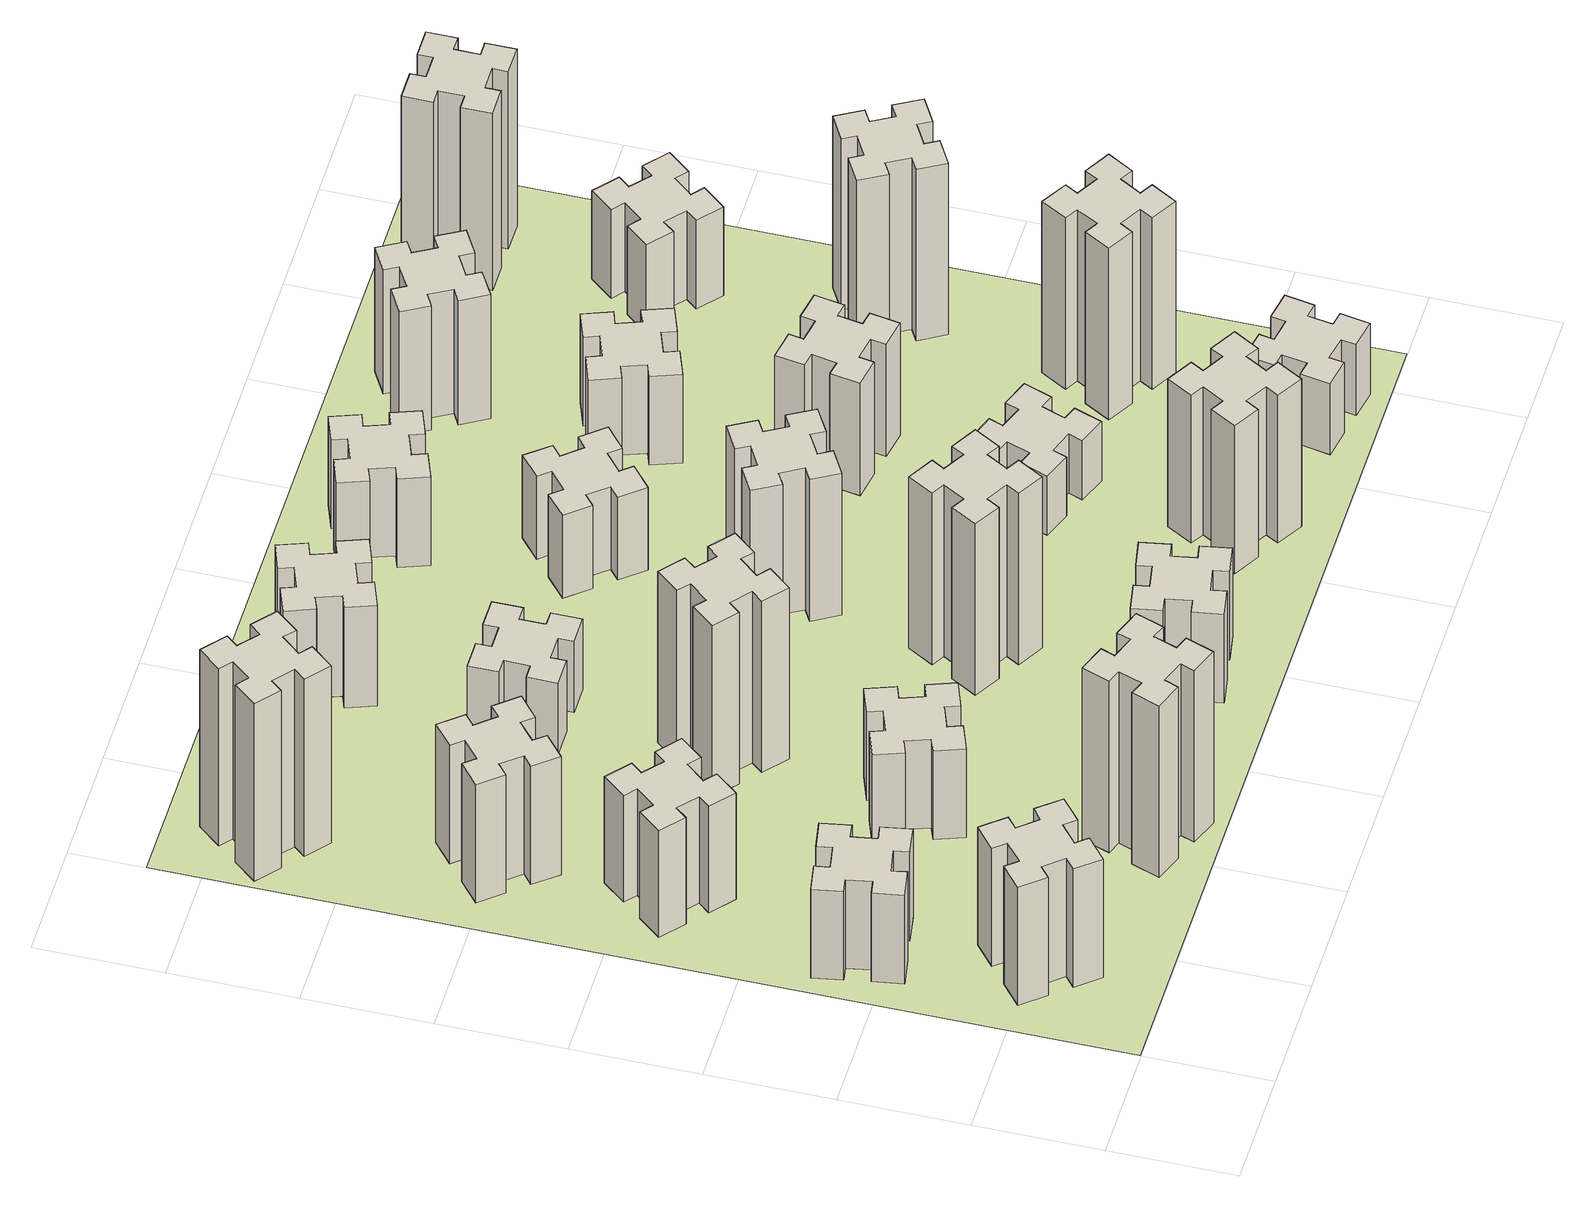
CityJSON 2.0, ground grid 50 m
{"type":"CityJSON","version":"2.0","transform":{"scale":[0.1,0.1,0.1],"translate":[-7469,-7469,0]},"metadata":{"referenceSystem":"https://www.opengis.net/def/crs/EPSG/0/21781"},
"CityObjects":{
"building1":{"type":"Building","attributes":{"class":"1000","function":"1000","usage":"1000","yearOfConstruction":2016,"roofType":"1000","measuredHeight":60,"storeysAboveGround":30,"storeysBelowGround":0},"geometry":[{"type":"Solid","lod":"1","boundaries":[[[[0,1,2,3,4,5,6,7,8,9,10,11,12,13,14,15,16,17,18,19]],[[17,16,20,21]],[[16,15,22,20]],[[15,14,23,22]],[[14,13,24,23]],[[13,12,25,24]],[[12,11,26,25]],[[11,10,27,26]],[[10,9,28,27]],[[9,8,29,28]],[[8,7,30,29]],[[7,6,31,30]],[[6,5,32,31]],[[5,4,33,32]],[[4,3,34,33]],[[3,2,35,34]],[[2,1,36,35]],[[1,0,37,36]],[[0,19,38,37]],[[19,18,39,38]],[[18,17,21,39]],[[24,25,26,27,28,29,30,31,32,33,34,35,36,37,38,39,21,20,22,23]]]]}]},
"building2":{"type":"Building","attributes":{"class":"1000","function":"1000","usage":"1000","yearOfConstruction":2016,"roofType":"1000","measuredHeight":45,"storeysAboveGround":30,"storeysBelowGround":0},"geometry":[{"type":"Solid","lod":"1","boundaries":[[[[40,41,42,43,44,45,46,47,48,49,50,51,52,53,54,55,56,57,58,59]],[[57,56,60,61]],[[56,55,62,60]],[[55,54,63,62]],[[54,53,64,63]],[[53,52,65,64]],[[52,51,66,65]],[[51,50,67,66]],[[50,49,68,67]],[[49,48,69,68]],[[48,47,70,69]],[[47,46,71,70]],[[46,45,72,71]],[[45,44,73,72]],[[44,43,74,73]],[[43,42,75,74]],[[42,41,76,75]],[[41,40,77,76]],[[40,59,78,77]],[[59,58,79,78]],[[58,57,61,79]],[[64,65,66,67,68,69,70,71,72,73,74,75,76,77,78,79,61,60,62,63]]]]}]},
"building3":{"type":"Building","attributes":{"class":"1000","function":"1000","usage":"1000","yearOfConstruction":2016,"roofType":"1000","measuredHeight":54,"storeysAboveGround":30,"storeysBelowGround":0},"geometry":[{"type":"Solid","lod":"1","boundaries":[[[[80,81,82,83,84,85,86,87,88,89,90,91,92,93,94,95,96,97,98,99]],[[97,96,100,101]],[[96,95,102,100]],[[95,94,103,102]],[[94,93,104,103]],[[93,92,105,104]],[[92,91,106,105]],[[91,90,107,106]],[[90,89,108,107]],[[89,88,109,108]],[[88,87,110,109]],[[87,86,111,110]],[[86,85,112,111]],[[85,84,113,112]],[[84,83,114,113]],[[83,82,115,114]],[[82,81,116,115]],[[81,80,117,116]],[[80,99,118,117]],[[99,98,119,118]],[[98,97,101,119]],[[104,105,106,107,108,109,110,111,112,113,114,115,116,117,118,119,101,100,102,103]]]]}]},
"building4":{"type":"Building","attributes":{"class":"1000","function":"1000","usage":"1000","yearOfConstruction":2016,"roofType":"1000","measuredHeight":60,"storeysAboveGround":30,"storeysBelowGround":0},"geometry":[{"type":"Solid","lod":"1","boundaries":[[[[120,121,122,123,124,125,126,127,128,129,130,131,132,133,134,135,136,137,138,139]],[[137,136,140,141]],[[136,135,142,140]],[[135,134,143,142]],[[134,133,144,143]],[[133,132,145,144]],[[132,131,146,145]],[[131,130,147,146]],[[130,129,148,147]],[[129,128,149,148]],[[128,127,150,149]],[[127,126,151,150]],[[126,125,152,151]],[[125,124,153,152]],[[124,123,154,153]],[[123,122,155,154]],[[122,121,156,155]],[[121,120,157,156]],[[120,139,158,157]],[[139,138,159,158]],[[138,137,141,159]],[[144,145,146,147,148,149,150,151,152,153,154,155,156,157,158,159,141,140,142,143]]]]}]},
"building5":{"type":"Building","attributes":{"class":"1000","function":"1000","usage":"1000","yearOfConstruction":2016,"roofType":"1000","measuredHeight":87,"storeysAboveGround":30,"storeysBelowGround":0},"geometry":[{"type":"Solid","lod":"1","boundaries":[[[[160,161,162,163,164,165,166,167,168,169,170,171,172,173,174,175,176,177,178,179]],[[177,176,180,181]],[[176,175,182,180]],[[175,174,183,182]],[[174,173,184,183]],[[173,172,185,184]],[[172,171,186,185]],[[171,170,187,186]],[[170,169,188,187]],[[169,168,189,188]],[[168,167,190,189]],[[167,166,191,190]],[[166,165,192,191]],[[165,164,193,192]],[[164,163,194,193]],[[163,162,195,194]],[[162,161,196,195]],[[161,160,197,196]],[[160,179,198,197]],[[179,178,199,198]],[[178,177,181,199]],[[184,185,186,187,188,189,190,191,192,193,194,195,196,197,198,199,181,180,182,183]]]]}]},
"building6":{"type":"Building","attributes":{"class":"1000","function":"1000","usage":"1000","yearOfConstruction":2016,"roofType":"1000","measuredHeight":90,"storeysAboveGround":30,"storeysBelowGround":0},"geometry":[{"type":"Solid","lod":"1","boundaries":[[[[200,201,202,203,204,205,206,207,208,209,210,211,212,213,214,215,216,217,218,219]],[[217,216,220,221]],[[216,215,222,220]],[[215,214,223,222]],[[214,213,224,223]],[[213,212,225,224]],[[212,211,226,225]],[[211,210,227,226]],[[210,209,228,227]],[[209,208,229,228]],[[208,207,230,229]],[[207,206,231,230]],[[206,205,232,231]],[[205,204,233,232]],[[204,203,234,233]],[[203,202,235,234]],[[202,201,236,235]],[[201,200,237,236]],[[200,219,238,237]],[[219,218,239,238]],[[218,217,221,239]],[[224,225,226,227,228,229,230,231,232,233,234,235,236,237,238,239,221,220,222,223]]]]}]},
"building7":{"type":"Building","attributes":{"class":"1000","function":"1000","usage":"1000","yearOfConstruction":2016,"roofType":"1000","measuredHeight":45,"storeysAboveGround":30,"storeysBelowGround":0},"geometry":[{"type":"Solid","lod":"1","boundaries":[[[[240,241,242,243,244,245,246,247,248,249,250,251,252,253,254,255,256,257,258,259]],[[257,256,260,261]],[[256,255,262,260]],[[255,254,263,262]],[[254,253,264,263]],[[253,252,265,264]],[[252,251,266,265]],[[251,250,267,266]],[[250,249,268,267]],[[249,248,269,268]],[[248,247,270,269]],[[247,246,271,270]],[[246,245,272,271]],[[245,244,273,272]],[[244,243,274,273]],[[243,242,275,274]],[[242,241,276,275]],[[241,240,277,276]],[[240,259,278,277]],[[259,258,279,278]],[[258,257,261,279]],[[264,265,266,267,268,269,270,271,272,273,274,275,276,277,278,279,261,260,262,263]]]]}]},
"building8":{"type":"Building","attributes":{"class":"1000","function":"1000","usage":"1000","yearOfConstruction":2016,"roofType":"1000","measuredHeight":87,"storeysAboveGround":30,"storeysBelowGround":0},"geometry":[{"type":"Solid","lod":"1","boundaries":[[[[280,281,282,283,284,285,286,287,288,289,290,291,292,293,294,295,296,297,298,299]],[[297,296,300,301]],[[296,295,302,300]],[[295,294,303,302]],[[294,293,304,303]],[[293,292,305,304]],[[292,291,306,305]],[[291,290,307,306]],[[290,289,308,307]],[[289,288,309,308]],[[288,287,310,309]],[[287,286,311,310]],[[286,285,312,311]],[[285,284,313,312]],[[284,283,314,313]],[[283,282,315,314]],[[282,281,316,315]],[[281,280,317,316]],[[280,299,318,317]],[[299,298,319,318]],[[298,297,301,319]],[[304,305,306,307,308,309,310,311,312,313,314,315,316,317,318,319,301,300,302,303]]]]}]},
"building9":{"type":"Building","attributes":{"class":"1000","function":"1000","usage":"1000","yearOfConstruction":2016,"roofType":"1000","measuredHeight":36,"storeysAboveGround":30,"storeysBelowGround":0},"geometry":[{"type":"Solid","lod":"1","boundaries":[[[[320,321,322,323,324,325,326,327,328,329,330,331,332,333,334,335,336,337,338,339]],[[337,336,340,341]],[[336,335,342,340]],[[335,334,343,342]],[[334,333,344,343]],[[333,332,345,344]],[[332,331,346,345]],[[331,330,347,346]],[[330,329,348,347]],[[329,328,349,348]],[[328,327,350,349]],[[327,326,351,350]],[[326,325,352,351]],[[325,324,353,352]],[[324,323,354,353]],[[323,322,355,354]],[[322,321,356,355]],[[321,320,357,356]],[[320,339,358,357]],[[339,338,359,358]],[[338,337,341,359]],[[344,345,346,347,348,349,350,351,352,353,354,355,356,357,358,359,341,340,342,343]]]]}]},
"building10":{"type":"Building","attributes":{"class":"1000","function":"1000","usage":"1000","yearOfConstruction":2016,"roofType":"1000","measuredHeight":45,"storeysAboveGround":30,"storeysBelowGround":0},"geometry":[{"type":"Solid","lod":"1","boundaries":[[[[360,361,362,363,364,365,366,367,368,369,370,371,372,373,374,375,376,377,378,379]],[[377,376,380,381]],[[376,375,382,380]],[[375,374,383,382]],[[374,373,384,383]],[[373,372,385,384]],[[372,371,386,385]],[[371,370,387,386]],[[370,369,388,387]],[[369,368,389,388]],[[368,367,390,389]],[[367,366,391,390]],[[366,365,392,391]],[[365,364,393,392]],[[364,363,394,393]],[[363,362,395,394]],[[362,361,396,395]],[[361,360,397,396]],[[360,379,398,397]],[[379,378,399,398]],[[378,377,381,399]],[[384,385,386,387,388,389,390,391,392,393,394,395,396,397,398,399,381,380,382,383]]]]}]},
"building11":{"type":"Building","attributes":{"class":"1000","function":"1000","usage":"1000","yearOfConstruction":2016,"roofType":"1000","measuredHeight":51,"storeysAboveGround":30,"storeysBelowGround":0},"geometry":[{"type":"Solid","lod":"1","boundaries":[[[[400,401,402,403,404,405,406,407,408,409,410,411,412,413,414,415,416,417,418,419]],[[417,416,420,421]],[[416,415,422,420]],[[415,414,423,422]],[[414,413,424,423]],[[413,412,425,424]],[[412,411,426,425]],[[411,410,427,426]],[[410,409,428,427]],[[409,408,429,428]],[[408,407,430,429]],[[407,406,431,430]],[[406,405,432,431]],[[405,404,433,432]],[[404,403,434,433]],[[403,402,435,434]],[[402,401,436,435]],[[401,400,437,436]],[[400,419,438,437]],[[419,418,439,438]],[[418,417,421,439]],[[424,425,426,427,428,429,430,431,432,433,434,435,436,437,438,439,421,420,422,423]]]]}]},
"building12":{"type":"Building","attributes":{"class":"1000","function":"1000","usage":"1000","yearOfConstruction":2016,"roofType":"1000","measuredHeight":87,"storeysAboveGround":30,"storeysBelowGround":0},"geometry":[{"type":"Solid","lod":"1","boundaries":[[[[440,441,442,443,444,445,446,447,448,449,450,451,452,453,454,455,456,457,458,459]],[[457,456,460,461]],[[456,455,462,460]],[[455,454,463,462]],[[454,453,464,463]],[[453,452,465,464]],[[452,451,466,465]],[[451,450,467,466]],[[450,449,468,467]],[[449,448,469,468]],[[448,447,470,469]],[[447,446,471,470]],[[446,445,472,471]],[[445,444,473,472]],[[444,443,474,473]],[[443,442,475,474]],[[442,441,476,475]],[[441,440,477,476]],[[440,459,478,477]],[[459,458,479,478]],[[458,457,461,479]],[[464,465,466,467,468,469,470,471,472,473,474,475,476,477,478,479,461,460,462,463]]]]}]},
"building13":{"type":"Building","attributes":{"class":"1000","function":"1000","usage":"1000","yearOfConstruction":2016,"roofType":"1000","measuredHeight":72,"storeysAboveGround":30,"storeysBelowGround":0},"geometry":[{"type":"Solid","lod":"1","boundaries":[[[[480,481,482,483,484,485,486,487,488,489,490,491,492,493,494,495,496,497,498,499]],[[497,496,500,501]],[[496,495,502,500]],[[495,494,503,502]],[[494,493,504,503]],[[493,492,505,504]],[[492,491,506,505]],[[491,490,507,506]],[[490,489,508,507]],[[489,488,509,508]],[[488,487,510,509]],[[487,486,511,510]],[[486,485,512,511]],[[485,484,513,512]],[[484,483,514,513]],[[483,482,515,514]],[[482,481,516,515]],[[481,480,517,516]],[[480,499,518,517]],[[499,498,519,518]],[[498,497,501,519]],[[504,505,506,507,508,509,510,511,512,513,514,515,516,517,518,519,501,500,502,503]]]]}]},
"building14":{"type":"Building","attributes":{"class":"1000","function":"1000","usage":"1000","yearOfConstruction":2016,"roofType":"1000","measuredHeight":42,"storeysAboveGround":30,"storeysBelowGround":0},"geometry":[{"type":"Solid","lod":"1","boundaries":[[[[520,521,522,523,524,525,526,527,528,529,530,531,532,533,534,535,536,537,538,539]],[[537,536,540,541]],[[536,535,542,540]],[[535,534,543,542]],[[534,533,544,543]],[[533,532,545,544]],[[532,531,546,545]],[[531,530,547,546]],[[530,529,548,547]],[[529,528,549,548]],[[528,527,550,549]],[[527,526,551,550]],[[526,525,552,551]],[[525,524,553,552]],[[524,523,554,553]],[[523,522,555,554]],[[522,521,556,555]],[[521,520,557,556]],[[520,539,558,557]],[[539,538,559,558]],[[538,537,541,559]],[[544,545,546,547,548,549,550,551,552,553,554,555,556,557,558,559,541,540,542,543]]]]}]},
"building15":{"type":"Building","attributes":{"class":"1000","function":"1000","usage":"1000","yearOfConstruction":2016,"roofType":"1000","measuredHeight":75,"storeysAboveGround":30,"storeysBelowGround":0},"geometry":[{"type":"Solid","lod":"1","boundaries":[[[[560,561,562,563,564,565,566,567,568,569,570,571,572,573,574,575,576,577,578,579]],[[577,576,580,581]],[[576,575,582,580]],[[575,574,583,582]],[[574,573,584,583]],[[573,572,585,584]],[[572,571,586,585]],[[571,570,587,586]],[[570,569,588,587]],[[569,568,589,588]],[[568,567,590,589]],[[567,566,591,590]],[[566,565,592,591]],[[565,564,593,592]],[[564,563,594,593]],[[563,562,595,594]],[[562,561,596,595]],[[561,560,597,596]],[[560,579,598,597]],[[579,578,599,598]],[[578,577,581,599]],[[584,585,586,587,588,589,590,591,592,593,594,595,596,597,598,599,581,580,582,583]]]]}]},
"building16":{"type":"Building","attributes":{"class":"1000","function":"1000","usage":"1000","yearOfConstruction":2016,"roofType":"1000","measuredHeight":45,"storeysAboveGround":30,"storeysBelowGround":0},"geometry":[{"type":"Solid","lod":"1","boundaries":[[[[600,601,602,603,604,605,606,607,608,609,610,611,612,613,614,615,616,617,618,619]],[[617,616,620,621]],[[616,615,622,620]],[[615,614,623,622]],[[614,613,624,623]],[[613,612,625,624]],[[612,611,626,625]],[[611,610,627,626]],[[610,609,628,627]],[[609,608,629,628]],[[608,607,630,629]],[[607,606,631,630]],[[606,605,632,631]],[[605,604,633,632]],[[604,603,634,633]],[[603,602,635,634]],[[602,601,636,635]],[[601,600,637,636]],[[600,619,638,637]],[[619,618,639,638]],[[618,617,621,639]],[[624,625,626,627,628,629,630,631,632,633,634,635,636,637,638,639,621,620,622,623]]]]}]},
"building17":{"type":"Building","attributes":{"class":"1000","function":"1000","usage":"1000","yearOfConstruction":2016,"roofType":"1000","measuredHeight":30,"storeysAboveGround":30,"storeysBelowGround":0},"geometry":[{"type":"Solid","lod":"1","boundaries":[[[[640,641,642,643,644,645,646,647,648,649,650,651,652,653,654,655,656,657,658,659]],[[657,656,660,661]],[[656,655,662,660]],[[655,654,663,662]],[[654,653,664,663]],[[653,652,665,664]],[[652,651,666,665]],[[651,650,667,666]],[[650,649,668,667]],[[649,648,669,668]],[[648,647,670,669]],[[647,646,671,670]],[[646,645,672,671]],[[645,644,673,672]],[[644,643,674,673]],[[643,642,675,674]],[[642,641,676,675]],[[641,640,677,676]],[[640,659,678,677]],[[659,658,679,678]],[[658,657,661,679]],[[664,665,666,667,668,669,670,671,672,673,674,675,676,677,678,679,661,660,662,663]]]]}]},
"building18":{"type":"Building","attributes":{"class":"1000","function":"1000","usage":"1000","yearOfConstruction":2016,"roofType":"1000","measuredHeight":57,"storeysAboveGround":30,"storeysBelowGround":0},"geometry":[{"type":"Solid","lod":"1","boundaries":[[[[680,681,682,683,684,685,686,687,688,689,690,691,692,693,694,695,696,697,698,699]],[[697,696,700,701]],[[696,695,702,700]],[[695,694,703,702]],[[694,693,704,703]],[[693,692,705,704]],[[692,691,706,705]],[[691,690,707,706]],[[690,689,708,707]],[[689,688,709,708]],[[688,687,710,709]],[[687,686,711,710]],[[686,685,712,711]],[[685,684,713,712]],[[684,683,714,713]],[[683,682,715,714]],[[682,681,716,715]],[[681,680,717,716]],[[680,699,718,717]],[[699,698,719,718]],[[698,697,701,719]],[[704,705,706,707,708,709,710,711,712,713,714,715,716,717,718,719,701,700,702,703]]]]}]},
"building19":{"type":"Building","attributes":{"class":"1000","function":"1000","usage":"1000","yearOfConstruction":2016,"roofType":"1000","measuredHeight":45,"storeysAboveGround":30,"storeysBelowGround":0},"geometry":[{"type":"Solid","lod":"1","boundaries":[[[[720,721,722,723,724,725,726,727,728,729,730,731,732,733,734,735,736,737,738,739]],[[737,736,740,741]],[[736,735,742,740]],[[735,734,743,742]],[[734,733,744,743]],[[733,732,745,744]],[[732,731,746,745]],[[731,730,747,746]],[[730,729,748,747]],[[729,728,749,748]],[[728,727,750,749]],[[727,726,751,750]],[[726,725,752,751]],[[725,724,753,752]],[[724,723,754,753]],[[723,722,755,754]],[[722,721,756,755]],[[721,720,757,756]],[[720,739,758,757]],[[739,738,759,758]],[[738,737,741,759]],[[744,745,746,747,748,749,750,751,752,753,754,755,756,757,758,759,741,740,742,743]]]]}]},
"building20":{"type":"Building","attributes":{"class":"1000","function":"1000","usage":"1000","yearOfConstruction":2016,"roofType":"1000","measuredHeight":36,"storeysAboveGround":30,"storeysBelowGround":0},"geometry":[{"type":"Solid","lod":"1","boundaries":[[[[760,761,762,763,764,765,766,767,768,769,770,771,772,773,774,775,776,777,778,779]],[[777,776,780,781]],[[776,775,782,780]],[[775,774,783,782]],[[774,773,784,783]],[[773,772,785,784]],[[772,771,786,785]],[[771,770,787,786]],[[770,769,788,787]],[[769,768,789,788]],[[768,767,790,789]],[[767,766,791,790]],[[766,765,792,791]],[[765,764,793,792]],[[764,763,794,793]],[[763,762,795,794]],[[762,761,796,795]],[[761,760,797,796]],[[760,779,798,797]],[[779,778,799,798]],[[778,777,781,799]],[[784,785,786,787,788,789,790,791,792,793,794,795,796,797,798,799,781,780,782,783]]]]}]},
"building21":{"type":"Building","attributes":{"class":"1000","function":"1000","usage":"1000","yearOfConstruction":2016,"roofType":"1000","measuredHeight":63,"storeysAboveGround":30,"storeysBelowGround":0},"geometry":[{"type":"Solid","lod":"1","boundaries":[[[[800,801,802,803,804,805,806,807,808,809,810,811,812,813,814,815,816,817,818,819]],[[817,816,820,821]],[[816,815,822,820]],[[815,814,823,822]],[[814,813,824,823]],[[813,812,825,824]],[[812,811,826,825]],[[811,810,827,826]],[[810,809,828,827]],[[809,808,829,828]],[[808,807,830,829]],[[807,806,831,830]],[[806,805,832,831]],[[805,804,833,832]],[[804,803,834,833]],[[803,802,835,834]],[[802,801,836,835]],[[801,800,837,836]],[[800,819,838,837]],[[819,818,839,838]],[[818,817,821,839]],[[824,825,826,827,828,829,830,831,832,833,834,835,836,837,838,839,821,820,822,823]]]]}]},
"building22":{"type":"Building","attributes":{"class":"1000","function":"1000","usage":"1000","yearOfConstruction":2016,"roofType":"1000","measuredHeight":87,"storeysAboveGround":30,"storeysBelowGround":0},"geometry":[{"type":"Solid","lod":"1","boundaries":[[[[840,841,842,843,844,845,846,847,848,849,850,851,852,853,854,855,856,857,858,859]],[[857,856,860,861]],[[856,855,862,860]],[[855,854,863,862]],[[854,853,864,863]],[[853,852,865,864]],[[852,851,866,865]],[[851,850,867,866]],[[850,849,868,867]],[[849,848,869,868]],[[848,847,870,869]],[[847,846,871,870]],[[846,845,872,871]],[[845,844,873,872]],[[844,843,874,873]],[[843,842,875,874]],[[842,841,876,875]],[[841,840,877,876]],[[840,859,878,877]],[[859,858,879,878]],[[858,857,861,879]],[[864,865,866,867,868,869,870,871,872,873,874,875,876,877,878,879,861,860,862,863]]]]}]},
"building23":{"type":"Building","attributes":{"class":"1000","function":"1000","usage":"1000","yearOfConstruction":2016,"roofType":"1000","measuredHeight":87,"storeysAboveGround":30,"storeysBelowGround":0},"geometry":[{"type":"Solid","lod":"1","boundaries":[[[[880,881,882,883,884,885,886,887,888,889,890,891,892,893,894,895,896,897,898,899]],[[897,896,900,901]],[[896,895,902,900]],[[895,894,903,902]],[[894,893,904,903]],[[893,892,905,904]],[[892,891,906,905]],[[891,890,907,906]],[[890,889,908,907]],[[889,888,909,908]],[[888,887,910,909]],[[887,886,911,910]],[[886,885,912,911]],[[885,884,913,912]],[[884,883,914,913]],[[883,882,915,914]],[[882,881,916,915]],[[881,880,917,916]],[[880,899,918,917]],[[899,898,919,918]],[[898,897,901,919]],[[904,905,906,907,908,909,910,911,912,913,914,915,916,917,918,919,901,900,902,903]]]]}]},
"building24":{"type":"Building","attributes":{"class":"1000","function":"1000","usage":"1000","yearOfConstruction":2016,"roofType":"1000","measuredHeight":45,"storeysAboveGround":30,"storeysBelowGround":0},"geometry":[{"type":"Solid","lod":"1","boundaries":[[[[920,921,922,923,924,925,926,927,928,929,930,931,932,933,934,935,936,937,938,939]],[[937,936,940,941]],[[936,935,942,940]],[[935,934,943,942]],[[934,933,944,943]],[[933,932,945,944]],[[932,931,946,945]],[[931,930,947,946]],[[930,929,948,947]],[[929,928,949,948]],[[928,927,950,949]],[[927,926,951,950]],[[926,925,952,951]],[[925,924,953,952]],[[924,923,954,953]],[[923,922,955,954]],[[922,921,956,955]],[[921,920,957,956]],[[920,939,958,957]],[[939,938,959,958]],[[938,937,941,959]],[[944,945,946,947,948,949,950,951,952,953,954,955,956,957,958,959,941,940,942,943]]]]}]},
"building25":{"type":"Building","attributes":{"class":"1000","function":"1000","usage":"1000","yearOfConstruction":2016,"roofType":"1000","measuredHeight":90,"storeysAboveGround":30,"storeysBelowGround":0},"geometry":[{"type":"Solid","lod":"1","boundaries":[[[[960,961,962,963,964,965,966,967,968,969,970,971,972,973,974,975,976,977,978,979]],[[977,976,980,981]],[[976,975,982,980]],[[975,974,983,982]],[[974,973,984,983]],[[973,972,985,984]],[[972,971,986,985]],[[971,970,987,986]],[[970,969,988,987]],[[969,968,989,988]],[[968,967,990,989]],[[967,966,991,990]],[[966,965,992,991]],[[965,964,993,992]],[[964,963,994,993]],[[963,962,995,994]],[[962,961,996,995]],[[961,960,997,996]],[[960,979,998,997]],[[979,978,999,998]],[[978,977,981,999]],[[984,985,986,987,988,989,990,991,992,993,994,995,996,997,998,999,981,980,982,983]]]]}]},
"landuse1":{"type":"LandUse","attributes":{"name":"plot1","function":"1010"},"geometry":[{"type":"MultiSurface","lod":"1","boundaries":[[[1000,1001,1002,1003]]]}]}
},
"vertices":[
[259,443,0],[323,366,0],[277,328,0],[354,236,0],[446,313,0],[408,359,0],[484,423,0],[523,377,0],[615,454,0],[538,546,0],[492,508,0],[427,584,0],[473,623,0],[396,715,0],[304,638,0],[343,592,0],[266,527,0],[228,573,0],[136,496,0],[213,404,0],[266,527,600],[228,573,600],[343,592,600],[304,638,600],[396,715,600],[473,623,600],[427,584,600],[492,508,600],[538,546,600],[615,454,600],[523,377,600],[484,423,600],[408,359,600],[446,313,600],[354,236,600],[277,328,600],[323,366,600],[259,443,600],[213,404,600],[136,496,600],
[392,1085,0],[375,1184,0],[434,1194,0],[413,1312,0],[295,1291,0],[305,1232,0],[207,1215,0],[197,1274,0],[78,1253,0],[99,1135,0],[158,1145,0],[176,1047,0],[117,1037,0],[137,918,0],[256,939,0],[245,998,0],[344,1016,0],[354,957,0],[472,977,0],[451,1096,0],[344,1016,450],[354,957,450],[245,998,450],[256,939,450],[137,918,450],[117,1037,450],[176,1047,450],[158,1145,450],[99,1135,450],[78,1253,450],[197,1274,450],[207,1215,450],[305,1232,450],[295,1291,450],[413,1312,450],[434,1194,450],[375,1184,450],[392,1085,450],[451,1096,450],[472,977,450],
[484,1907,0],[408,1972,0],[446,2018,0],[354,2095,0],[277,2003,0],[323,1964,0],[259,1888,0],[213,1926,0],[136,1834,0],[228,1757,0],[266,1803,0],[343,1739,0],[304,1693,0],[396,1616,0],[473,1708,0],[427,1746,0],[492,1823,0],[538,1784,0],[615,1876,0],[523,1953,0],[492,1823,540],[538,1784,540],[427,1746,540],[473,1708,540],[396,1616,540],[304,1693,540],[343,1739,540],[266,1803,540],[228,1757,540],[136,1834,540],[213,1926,540],[259,1888,540],[323,1964,540],[277,2003,540],[354,2095,540],[446,2018,540],[408,1972,540],[484,1907,540],[523,1953,540],[615,1876,540],
[492,2528,0],[427,2604,0],[473,2643,0],[396,2735,0],[304,2658,0],[343,2612,0],[266,2547,0],[228,2593,0],[136,2516,0],[213,2424,0],[259,2463,0],[323,2386,0],[277,2348,0],[354,2256,0],[446,2333,0],[408,2379,0],[484,2443,0],[523,2397,0],[615,2474,0],[538,2566,0],[484,2443,600],[523,2397,600],[408,2379,600],[446,2333,600],[354,2256,600],[277,2348,600],[323,2386,600],[259,2463,600],[213,2424,600],[136,2516,600],[228,2593,600],[266,2547,600],[343,2612,600],[304,2658,600],[396,2735,600],[473,2643,600],[427,2604,600],[492,2528,600],[538,2566,600],[615,2474,600],
[1202,191,0],[1236,285,0],[1292,264,0],[1333,377,0],[1220,418,0],[1200,362,0],[1106,396,0],[1127,452,0],[1014,493,0],[973,380,0],[1029,360,0],[995,266,0],[939,287,0],[897,174,0],[1010,133,0],[1031,189,0],[1125,155,0],[1104,99,0],[1217,57,0],[1258,170,0],[1125,155,870],[1104,99,870],[1031,189,870],[1010,133,870],[897,174,870],[939,287,870],[995,266,870],[1029,360,870],[973,380,870],[1014,493,870],[1127,452,870],[1106,396,870],[1200,362,870],[1220,418,870],[1333,377,870],[1292,264,870],[1236,285,870],[1202,191,870],[1258,170,870],[1217,57,870],
[384,3387,0],[308,3452,0],[346,3498,0],[254,3575,0],[177,3483,0],[223,3444,0],[159,3368,0],[113,3406,0],[36,3314,0],[128,3237,0],[166,3283,0],[243,3219,0],[204,3173,0],[296,3096,0],[373,3188,0],[327,3226,0],[392,3303,0],[438,3264,0],[515,3356,0],[423,3433,0],[392,3303,900],[438,3264,900],[327,3226,900],[373,3188,900],[296,3096,900],[204,3173,900],[243,3219,900],[166,3283,900],[128,3237,900],[36,3314,900],[113,3406,900],[159,3368,900],[223,3444,900],[177,3483,900],[254,3575,900],[346,3498,900],[308,3452,900],[384,3387,900],[423,3433,900],[515,3356,900],
[1136,1106,0],[1102,1200,0],[1158,1220,0],[1117,1333,0],[1004,1292,0],[1025,1236,0],[931,1202,0],[910,1258,0],[797,1217,0],[839,1104,0],[895,1125,0],[929,1031,0],[873,1010,0],[914,897,0],[1027,939,0],[1006,995,0],[1100,1029,0],[1120,973,0],[1233,1014,0],[1192,1127,0],[1100,1029,450],[1120,973,450],[1006,995,450],[1027,939,450],[914,897,450],[873,1010,450],[929,1031,450],[895,1125,450],[839,1104,450],[797,1217,450],[910,1258,450],[931,1202,450],[1025,1236,450],[1004,1292,450],[1117,1333,450],[1158,1220,450],[1102,1200,450],[1136,1106,450],[1192,1127,450],[1233,1014,450],
[1006,1803,0],[1083,1739,0],[1044,1693,0],[1136,1616,0],[1213,1708,0],[1167,1746,0],[1232,1823,0],[1278,1784,0],[1355,1876,0],[1263,1953,0],[1224,1907,0],[1148,1972,0],[1186,2018,0],[1094,2095,0],[1017,2003,0],[1063,1964,0],[999,1888,0],[953,1926,0],[876,1834,0],[968,1757,0],[999,1888,870],[953,1926,870],[1063,1964,870],[1017,2003,870],[1094,2095,870],[1186,2018,870],[1148,1972,870],[1224,1907,870],[1263,1953,870],[1355,1876,870],[1278,1784,870],[1232,1823,870],[1167,1746,870],[1213,1708,870],[1136,1616,870],[1044,1693,870],[1083,1739,870],[1006,1803,870],[968,1757,870],[876,1834,870],
[1165,2705,0],[1065,2705,0],[1065,2765,0],[945,2765,0],[945,2645,0],[1005,2645,0],[1005,2545,0],[945,2545,0],[945,2425,0],[1065,2425,0],[1065,2485,0],[1165,2485,0],[1165,2425,0],[1285,2425,0],[1285,2545,0],[1225,2545,0],[1225,2645,0],[1285,2645,0],[1285,2765,0],[1165,2765,0],[1225,2645,360],[1285,2645,360],[1225,2545,360],[1285,2545,360],[1285,2425,360],[1165,2425,360],[1165,2485,360],[1065,2485,360],[1065,2425,360],[945,2425,360],[945,2545,360],[1005,2545,360],[1005,2645,360],[945,2645,360],[945,2765,360],[1065,2765,360],[1065,2705,360],[1165,2705,360],[1165,2765,360],[1285,2765,360],
[1985,492,0],[1887,475,0],[1877,534,0],[1758,513,0],[1779,395,0],[1838,405,0],[1856,307,0],[1797,297,0],[1817,178,0],[1936,199,0],[1925,258,0],[2024,276,0],[2034,217,0],[2152,237,0],[2131,356,0],[2072,345,0],[2055,444,0],[2114,454,0],[2093,572,0],[1975,551,0],[2055,444,450],[2114,454,450],[2072,345,450],[2131,356,450],[2152,237,450],[2034,217,450],[2024,276,450],[1925,258,450],[1936,199,450],[1817,178,450],[1797,297,450],[1856,307,450],[1838,405,450],[1779,395,450],[1758,513,450],[1877,534,450],[1887,475,450],[1985,492,450],[1975,551,450],[2093,572,450],
[1125,3456,0],[1031,3422,0],[1010,3478,0],[897,3437,0],[939,3324,0],[995,3345,0],[1029,3251,0],[973,3230,0],[1014,3117,0],[1127,3159,0],[1106,3215,0],[1200,3249,0],[1220,3193,0],[1333,3234,0],[1292,3347,0],[1236,3326,0],[1202,3420,0],[1258,3440,0],[1217,3553,0],[1104,3512,0],[1202,3420,510],[1258,3440,510],[1236,3326,510],[1292,3347,510],[1333,3234,510],[1220,3193,510],[1200,3249,510],[1106,3215,510],[1127,3159,510],[1014,3117,510],[973,3230,510],[1029,3251,510],[995,3345,510],[939,3324,510],[897,3437,510],[1010,3478,510],[1031,3422,510],[1125,3456,510],[1104,3512,510],[1217,3553,510],
[1926,1017,0],[1976,1104,0],[2028,1074,0],[2088,1178,0],[1984,1238,0],[1954,1186,0],[1867,1236,0],[1897,1288,0],[1793,1348,0],[1733,1244,0],[1785,1214,0],[1735,1127,0],[1683,1157,0],[1623,1053,0],[1727,993,0],[1757,1045,0],[1844,995,0],[1814,943,0],[1918,883,0],[1978,987,0],[1844,995,870],[1814,943,870],[1757,1045,870],[1727,993,870],[1623,1053,870],[1683,1157,870],[1735,1127,870],[1785,1214,870],[1733,1244,870],[1793,1348,870],[1897,1288,870],[1867,1236,870],[1954,1186,870],[1984,1238,870],[2088,1178,870],[2028,1074,870],[1976,1104,870],[1926,1017,870],[1978,987,870],[1918,883,870],
[1967,1735,0],[2054,1785,0],[2084,1733,0],[2188,1793,0],[2128,1897,0],[2076,1867,0],[2026,1954,0],[2078,1984,0],[2018,2088,0],[1914,2028,0],[1944,1976,0],[1857,1926,0],[1827,1978,0],[1723,1918,0],[1783,1814,0],[1835,1844,0],[1885,1757,0],[1833,1727,0],[1893,1623,0],[1997,1683,0],[1885,1757,720],[1833,1727,720],[1835,1844,720],[1783,1814,720],[1723,1918,720],[1827,1978,720],[1857,1926,720],[1944,1976,720],[1914,2028,720],[2018,2088,720],[2078,1984,720],[2026,1954,720],[2076,1867,720],[2128,1897,720],[2188,1793,720],[2084,1733,720],[2054,1785,720],[1967,1735,720],[1997,1683,720],[1893,1623,720],
[1988,2479,0],[2064,2543,0],[2103,2497,0],[2195,2574,0],[2118,2666,0],[2072,2628,0],[2007,2704,0],[2053,2743,0],[1976,2835,0],[1884,2758,0],[1923,2712,0],[1846,2647,0],[1808,2693,0],[1716,2616,0],[1793,2524,0],[1839,2563,0],[1903,2486,0],[1857,2448,0],[1934,2356,0],[2026,2433,0],[1903,2486,420],[1857,2448,420],[1839,2563,420],[1793,2524,420],[1716,2616,420],[1808,2693,420],[1846,2647,420],[1923,2712,420],[1884,2758,420],[1976,2835,420],[2053,2743,420],[2007,2704,420],[2072,2628,420],[2118,2666,420],[2195,2574,420],[2103,2497,420],[2064,2543,420],[1988,2479,420],[2026,2433,420],[1934,2356,420],
[2766,277,0],[2816,364,0],[2868,334,0],[2928,438,0],[2824,498,0],[2794,446,0],[2707,496,0],[2737,548,0],[2633,608,0],[2573,504,0],[2625,474,0],[2575,387,0],[2523,417,0],[2463,313,0],[2567,253,0],[2597,305,0],[2684,255,0],[2654,203,0],[2758,143,0],[2818,247,0],[2684,255,750],[2654,203,750],[2597,305,750],[2567,253,750],[2463,313,750],[2523,417,750],[2575,387,750],[2625,474,750],[2573,504,750],[2633,608,750],[2737,548,750],[2707,496,750],[2794,446,750],[2824,498,750],[2928,438,750],[2868,334,750],[2816,364,750],[2766,277,750],[2818,247,750],[2758,143,750],
[1865,3456,0],[1771,3422,0],[1750,3478,0],[1637,3437,0],[1679,3324,0],[1735,3345,0],[1769,3251,0],[1713,3230,0],[1754,3117,0],[1867,3159,0],[1846,3215,0],[1940,3249,0],[1960,3193,0],[2073,3234,0],[2032,3347,0],[1976,3326,0],[1942,3420,0],[1998,3440,0],[1957,3553,0],[1844,3512,0],[1942,3420,450],[1998,3440,450],[1976,3326,450],[2032,3347,450],[2073,3234,450],[1960,3193,450],[1940,3249,450],[1846,3215,450],[1867,3159,450],[1754,3117,450],[1713,3230,450],[1769,3251,450],[1735,3345,450],[1679,3324,450],[1637,3437,450],[1750,3478,450],[1771,3422,450],[1865,3456,450],[1844,3512,450],[1957,3553,450],
[2609,1200,0],[2575,1106,0],[2519,1127,0],[2477,1014,0],[2590,973,0],[2611,1029,0],[2705,995,0],[2684,939,0],[2797,897,0],[2838,1010,0],[2782,1031,0],[2816,1125,0],[2872,1104,0],[2913,1217,0],[2800,1258,0],[2780,1202,0],[2686,1236,0],[2707,1292,0],[2594,1333,0],[2553,1220,0],[2686,1236,300],[2707,1292,300],[2780,1202,300],[2800,1258,300],[2913,1217,300],[2872,1104,300],[2816,1125,300],[2782,1031,300],[2838,1010,300],[2797,897,300],[2684,939,300],[2705,995,300],[2611,1029,300],[2590,973,300],[2477,1014,300],[2519,1127,300],[2575,1106,300],[2609,1200,300],[2553,1220,300],[2594,1333,300],
[2627,1756,0],[2725,1738,0],[2715,1679,0],[2833,1658,0],[2854,1777,0],[2795,1787,0],[2812,1885,0],[2871,1875,0],[2892,1993,0],[2774,2014,0],[2764,1955,0],[2665,1972,0],[2676,2031,0],[2557,2052,0],[2537,1934,0],[2596,1924,0],[2578,1825,0],[2519,1836,0],[2498,1717,0],[2617,1697,0],[2578,1825,570],[2519,1836,570],[2596,1924,570],[2537,1934,570],[2557,2052,570],[2676,2031,570],[2665,1972,570],[2764,1955,570],[2774,2014,570],[2892,1993,570],[2871,1875,570],[2812,1885,570],[2795,1787,570],[2854,1777,570],[2833,1658,570],[2715,1679,570],[2725,1738,570],[2627,1756,570],[2617,1697,570],[2498,1717,570],
[2586,2475,0],[2680,2509,0],[2700,2453,0],[2813,2494,0],[2772,2607,0],[2716,2586,0],[2682,2680,0],[2738,2700,0],[2697,2813,0],[2584,2772,0],[2605,2716,0],[2511,2682,0],[2490,2738,0],[2377,2697,0],[2419,2584,0],[2475,2605,0],[2509,2511,0],[2453,2490,0],[2494,2377,0],[2607,2419,0],[2509,2511,450],[2453,2490,450],[2475,2605,450],[2419,2584,450],[2377,2697,450],[2490,2738,450],[2511,2682,450],[2605,2716,450],[2584,2772,450],[2697,2813,450],[2738,2700,450],[2682,2680,450],[2716,2586,450],[2772,2607,450],[2813,2494,450],[2700,2453,450],[2680,2509,450],[2586,2475,450],[2607,2419,450],[2494,2377,450],
[3404,375,0],[3305,392,0],[3316,451,0],[3197,472,0],[3177,354,0],[3236,344,0],[3218,245,0],[3159,256,0],[3138,137,0],[3257,117,0],[3267,176,0],[3365,158,0],[3355,99,0],[3473,78,0],[3494,197,0],[3435,207,0],[3452,305,0],[3511,295,0],[3532,413,0],[3414,434,0],[3452,305,360],[3511,295,360],[3435,207,360],[3494,197,360],[3473,78,360],[3355,99,360],[3365,158,360],[3267,176,360],[3257,117,360],[3138,137,360],[3159,256,360],[3218,245,360],[3236,344,360],[3177,354,360],[3197,472,360],[3316,451,360],[3305,392,360],[3404,375,360],[3414,434,360],[3532,413,360],
[2716,3347,0],[2666,3434,0],[2718,3464,0],[2658,3568,0],[2554,3508,0],[2584,3456,0],[2497,3406,0],[2467,3458,0],[2363,3398,0],[2423,3294,0],[2475,3324,0],[2525,3237,0],[2473,3207,0],[2533,3103,0],[2637,3163,0],[2607,3215,0],[2694,3265,0],[2724,3213,0],[2828,3273,0],[2768,3377,0],[2694,3265,630],[2724,3213,630],[2607,3215,630],[2637,3163,630],[2533,3103,630],[2473,3207,630],[2525,3237,630],[2475,3324,630],[2423,3294,630],[2363,3398,630],[2467,3458,630],[2497,3406,630],[2584,3456,630],[2554,3508,630],[2658,3568,630],[2718,3464,630],[2666,3434,630],[2716,3347,630],[2768,3377,630],[2828,3273,630],
[3434,1086,0],[3347,1136,0],[3377,1188,0],[3273,1248,0],[3213,1144,0],[3265,1114,0],[3215,1027,0],[3163,1057,0],[3103,953,0],[3207,893,0],[3237,945,0],[3324,895,0],[3294,843,0],[3398,783,0],[3458,887,0],[3406,917,0],[3456,1004,0],[3508,974,0],[3568,1078,0],[3464,1138,0],[3456,1004,870],[3508,974,870],[3406,917,870],[3458,887,870],[3398,783,870],[3294,843,870],[3324,895,870],[3237,945,870],[3207,893,870],[3103,953,870],[3163,1057,870],[3215,1027,870],[3265,1114,870],[3213,1144,870],[3273,1248,870],[3377,1188,870],[3347,1136,870],[3434,1086,870],[3464,1138,870],[3568,1078,870],
[3556,1867,0],[3506,1954,0],[3558,1984,0],[3498,2088,0],[3394,2028,0],[3424,1976,0],[3337,1926,0],[3307,1978,0],[3203,1918,0],[3263,1814,0],[3315,1844,0],[3365,1757,0],[3313,1727,0],[3373,1623,0],[3477,1683,0],[3447,1735,0],[3534,1785,0],[3564,1733,0],[3668,1793,0],[3608,1897,0],[3534,1785,870],[3564,1733,870],[3447,1735,870],[3477,1683,870],[3373,1623,870],[3313,1727,870],[3365,1757,870],[3315,1844,870],[3263,1814,870],[3203,1918,870],[3307,1978,870],[3337,1926,870],[3424,1976,870],[3394,2028,870],[3498,2088,870],[3558,1984,870],[3506,1954,870],[3556,1867,870],[3608,1897,870],[3668,1793,870],
[3444,2747,0],[3368,2812,0],[3406,2858,0],[3314,2935,0],[3237,2843,0],[3283,2804,0],[3219,2728,0],[3173,2766,0],[3096,2674,0],[3188,2597,0],[3226,2643,0],[3303,2579,0],[3264,2533,0],[3356,2456,0],[3433,2548,0],[3387,2586,0],[3452,2663,0],[3498,2624,0],[3575,2716,0],[3483,2793,0],[3452,2663,450],[3498,2624,450],[3387,2586,450],[3433,2548,450],[3356,2456,450],[3264,2533,450],[3303,2579,450],[3226,2643,450],[3188,2597,450],[3096,2674,450],[3173,2766,450],[3219,2728,450],[3283,2804,450],[3237,2843,450],[3314,2935,450],[3406,2858,450],[3368,2812,450],[3444,2747,450],[3483,2793,450],[3575,2716,450],
[3285,3325,0],[3385,3325,0],[3385,3265,0],[3505,3265,0],[3505,3385,0],[3445,3385,0],[3445,3485,0],[3505,3485,0],[3505,3605,0],[3385,3605,0],[3385,3545,0],[3285,3545,0],[3285,3605,0],[3165,3605,0],[3165,3485,0],[3225,3485,0],[3225,3385,0],[3165,3385,0],[3165,3265,0],[3285,3265,0],[3225,3385,900],[3165,3385,900],[3225,3485,900],[3165,3485,900],[3165,3605,900],[3285,3605,900],[3285,3545,900],[3385,3545,900],[3385,3605,900],[3505,3605,900],[3505,3485,900],[3445,3485,900],[3445,3385,900],[3505,3385,900],[3505,3265,900],[3385,3265,900],[3385,3325,900],[3285,3325,900],[3285,3265,900],[3165,3265,900],
[5,3705,0],[3705,3705,0],[3705,5,0],[5,5,0]
]}
